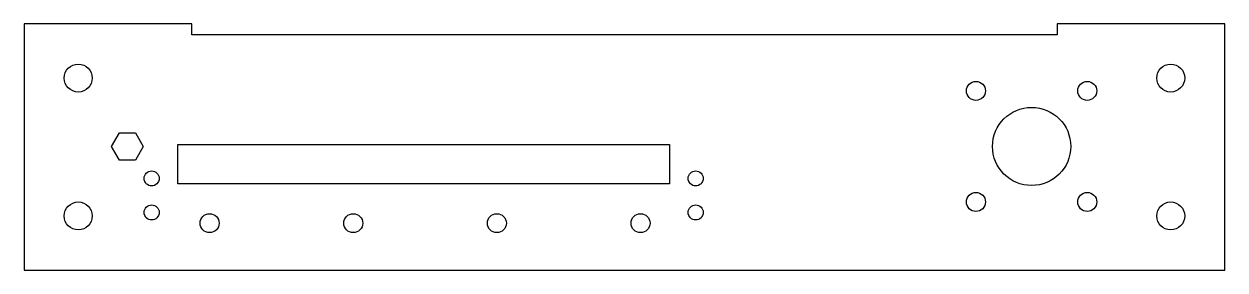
# Model space of a CAD drawing. Header units: millimetres. Extents: x -134 to 200, y 31 to 100.
import ezdxf

# ---------------------------------------------------------------- set-up
doc = ezdxf.new("R2010")
doc.units = ezdxf.units.MM
doc.layers.add('CUTOUTS', color=1, linetype='CONTINUOUS')
doc.layers.add('PERIMETER', color=5, linetype='CONTINUOUS')

msp = doc.modelspace()

# ---------------------------------------------------------------- linework, layer by layer
at = {"layer": 'CUTOUTS'}
for p, q in [((-109.95, 65.92), (-107.75, 69.74)), ((-107.75, 69.74), (-103.34, 69.74)), ((-103.34, 69.74), (-101.13, 65.92)), ((-107.75, 62.1), (-109.95, 65.92)), ((-101.13, 65.92), (-103.34, 62.1)), ((-91.52, 55.46), (-91.52, 66.47)), ((-91.52, 66.47), (45.44, 66.47)), ((45.44, 66.47), (45.44, 55.46)), ((-103.34, 62.1), (-107.75, 62.1)), ((45.44, 55.46), (-91.52, 55.46))]:
    msp.add_line(p, q, dxfattribs=at)
for centre, radius in [((-119.25, 85), 3.9), ((185, 85), 3.9), ((130.75, 81.42), 2.65), ((161.75, 81.42), 2.65), ((146.25, 65.92), 10.9), ((-98.8, 56.99), 2.1), ((52.7, 56.99), 2.1), ((-119.25, 46.52), 3.9), ((130.75, 50.42), 2.65), ((161.75, 50.42), 2.65), ((185, 46.52), 3.9), ((-98.8, 47.49), 2.1), ((-82.66, 44.5), 2.65), ((-42.66, 44.5), 2.65), ((-2.66, 44.5), 2.65), ((37.34, 44.5), 2.65), ((52.7, 47.49), 2.1)]:
    msp.add_circle(centre, radius, dxfattribs=at)
at = {"layer": 'PERIMETER'}
for p, q in [((-87.65, 100.1), (-134.35, 100.1)), ((-134.35, 100.1), (-134.35, 31.42)), ((-87.65, 97.1), (-87.65, 100.1)), ((153.4, 97.1), (-87.65, 97.1)), ((200.1, 100.1), (153.4, 100.1)), ((153.4, 100.1), (153.4, 97.1)), ((200.1, 31.42), (200.1, 100.1)), ((-134.35, 31.42), (200.1, 31.42))]:
    msp.add_line(p, q, dxfattribs=at)

doc.saveas('drawing.dxf')
